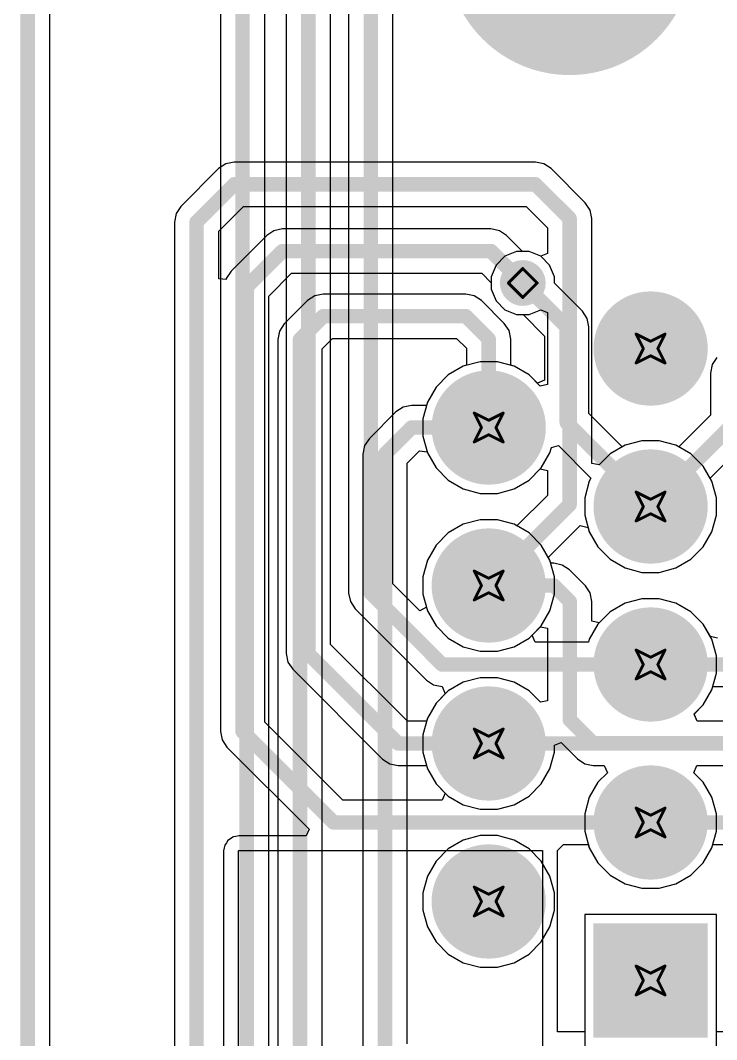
# Model space of a CAD drawing. Header units: inches. Extents: x -4 to 338, y -3 to 155.
# Drawn here: x -3.71 to 8.5, y 41.27 to 59.14 of the extents above; entities that cross this region are included whole.
import ezdxf

# ---------------------------------------------------------------- set-up
doc = ezdxf.new("R2010")
doc.units = ezdxf.units.IN
for name, color, linetype in [('Board Outline', 216, 'Continuous'), ('Bottom Layer', 5, 'Continuous'), ('Bottom Solder', 6, 'Continuous'), ('Drill Drawing', 1, 'Continuous'), ('Multi-Layer', 9, 'Continuous'), ('Pad Holes', 156, 'Continuous'), ('Top Layer', 1, 'Continuous'), ('Top Overlay', 2, 'Continuous'), ('Top Solder', 216, 'Continuous'), ('Via Holes', 16, 'Continuous')]:
    doc.layers.add(name, color=color, linetype=linetype)

# ---------------------------------------------------------------- blocks, each defined once
blk = doc.blocks.new('A_DF_09_A_KG_T2S_23')
at = {"layer": 'Bottom Layer'}
h = blk.add_hatch(color=5, dxfattribs=at)
edge = h.paths.add_edge_path()
edge.add_arc((-5.54, 1.42), 0.9, 0, 360)
h = blk.add_hatch(color=5, dxfattribs=at)
edge = h.paths.add_edge_path()
edge.add_arc((-2.77, 1.42), 0.9, 0, 360)
h = blk.add_hatch(color=5, dxfattribs=at)
edge = h.paths.add_edge_path()
edge.add_arc((0, 1.42), 0.9, 0, 360)
h = blk.add_hatch(color=5, dxfattribs=at)
edge = h.paths.add_edge_path()
edge.add_arc((2.77, 1.42), 0.9, 0, 360)
blk.add_hatch(color=5, dxfattribs=at).paths.add_polyline_path([(4.64, 2.32), (6.44, 2.32), (6.44, 0.52), (4.64, 0.52)])
h = blk.add_hatch(color=5, dxfattribs=at)
edge = h.paths.add_edge_path()
edge.add_arc((-12.495, 0), 2.058, 0, 360)
h = blk.add_hatch(color=5, dxfattribs=at)
edge = h.paths.add_edge_path()
edge.add_arc((-4.155, -1.42), 0.9, 0, 360)
h = blk.add_hatch(color=5, dxfattribs=at)
edge = h.paths.add_edge_path()
edge.add_arc((-1.385, -1.42), 0.9, 0, 360)
h = blk.add_hatch(color=5, dxfattribs=at)
edge = h.paths.add_edge_path()
edge.add_arc((1.385, -1.42), 0.9, 0, 360)
h = blk.add_hatch(color=5, dxfattribs=at)
edge = h.paths.add_edge_path()
edge.add_arc((4.155, -1.42), 0.9, 0, 360)
at = {"layer": 'Bottom Solder'}
h = blk.add_hatch(color=6, dxfattribs=at)
edge = h.paths.add_edge_path()
edge.add_arc((-5.54, 1.42), 1.002, 0, 360)
h = blk.add_hatch(color=6, dxfattribs=at)
edge = h.paths.add_edge_path()
edge.add_arc((-2.77, 1.42), 1.002, 0, 360)
h = blk.add_hatch(color=6, dxfattribs=at)
edge = h.paths.add_edge_path()
edge.add_arc((0, 1.42), 1.002, 0, 360)
h = blk.add_hatch(color=6, dxfattribs=at)
edge = h.paths.add_edge_path()
edge.add_arc((2.77, 1.42), 1.002, 0, 360)
blk.add_hatch(color=6, dxfattribs=at).paths.add_polyline_path([(4.538, 2.422), (6.542, 2.422), (6.542, 0.418), (4.538, 0.418)])
h = blk.add_hatch(color=6, dxfattribs=at)
edge = h.paths.add_edge_path()
edge.add_arc((-12.495, 0), 2.16, 0, 360)
h = blk.add_hatch(color=6, dxfattribs=at)
edge = h.paths.add_edge_path()
edge.add_arc((-4.155, -1.42), 1.002, 0, 360)
h = blk.add_hatch(color=6, dxfattribs=at)
edge = h.paths.add_edge_path()
edge.add_arc((-1.385, -1.42), 1.002, 0, 360)
h = blk.add_hatch(color=6, dxfattribs=at)
edge = h.paths.add_edge_path()
edge.add_arc((1.385, -1.42), 1.002, 0, 360)
h = blk.add_hatch(color=6, dxfattribs=at)
edge = h.paths.add_edge_path()
edge.add_arc((4.155, -1.42), 1.002, 0, 360)
at = {"layer": 'Multi-Layer'}
h = blk.add_hatch(color=9, dxfattribs=at)
edge = h.paths.add_edge_path()
edge.add_arc((-5.54, 1.42), 0.9, 0, 360)
h = blk.add_hatch(color=9, dxfattribs=at)
edge = h.paths.add_edge_path()
edge.add_arc((-2.77, 1.42), 0.9, 0, 360)
h = blk.add_hatch(color=9, dxfattribs=at)
edge = h.paths.add_edge_path()
edge.add_arc((0, 1.42), 0.9, 0, 360)
h = blk.add_hatch(color=9, dxfattribs=at)
edge = h.paths.add_edge_path()
edge.add_arc((2.77, 1.42), 0.9, 0, 360)
h = blk.add_hatch(color=9, dxfattribs=at)
edge = h.paths.add_edge_path()
edge.add_arc((-12.495, 0), 2.058, 0, 360)
h = blk.add_hatch(color=9, dxfattribs=at)
edge = h.paths.add_edge_path()
edge.add_arc((-4.155, -1.42), 0.9, 0, 360)
h = blk.add_hatch(color=9, dxfattribs=at)
edge = h.paths.add_edge_path()
edge.add_arc((-1.385, -1.42), 0.9, 0, 360)
h = blk.add_hatch(color=9, dxfattribs=at)
edge = h.paths.add_edge_path()
edge.add_arc((1.385, -1.42), 0.9, 0, 360)
h = blk.add_hatch(color=9, dxfattribs=at)
edge = h.paths.add_edge_path()
edge.add_arc((4.155, -1.42), 0.9, 0, 360)
at = {"layer": 'Pad Holes'}
h = blk.add_hatch(color=7, dxfattribs=at)
edge = h.paths.add_edge_path()
edge.add_arc((-5.54, 1.42), 0.525, 0, 360)
h = blk.add_hatch(color=7, dxfattribs=at)
edge = h.paths.add_edge_path()
edge.add_arc((-2.77, 1.42), 0.525, 0, 360)
h = blk.add_hatch(color=7, dxfattribs=at)
edge = h.paths.add_edge_path()
edge.add_arc((0, 1.42), 0.525, 0, 360)
h = blk.add_hatch(color=7, dxfattribs=at)
edge = h.paths.add_edge_path()
edge.add_arc((2.77, 1.42), 0.525, 0, 360)
h = blk.add_hatch(color=7, dxfattribs=at)
edge = h.paths.add_edge_path()
edge.add_arc((5.54, 1.42), 0.525, 0, 360)
h = blk.add_hatch(color=7, dxfattribs=at)
edge = h.paths.add_edge_path()
edge.add_arc((-12.495, 0), 1.55, 0, 360)
h = blk.add_hatch(color=7, dxfattribs=at)
edge = h.paths.add_edge_path()
edge.add_arc((-4.155, -1.42), 0.525, 0, 360)
h = blk.add_hatch(color=7, dxfattribs=at)
edge = h.paths.add_edge_path()
edge.add_arc((-1.385, -1.42), 0.525, 0, 360)
h = blk.add_hatch(color=7, dxfattribs=at)
edge = h.paths.add_edge_path()
edge.add_arc((1.385, -1.42), 0.525, 0, 360)
h = blk.add_hatch(color=7, dxfattribs=at)
edge = h.paths.add_edge_path()
edge.add_arc((4.155, -1.42), 0.525, 0, 360)
at = {"layer": 'Top Layer'}
h = blk.add_hatch(color=1, dxfattribs=at)
edge = h.paths.add_edge_path()
edge.add_arc((-5.54, 1.42), 0.9, 0, 360)
h = blk.add_hatch(color=1, dxfattribs=at)
edge = h.paths.add_edge_path()
edge.add_arc((-2.77, 1.42), 0.9, 0, 360)
h = blk.add_hatch(color=1, dxfattribs=at)
edge = h.paths.add_edge_path()
edge.add_arc((0, 1.42), 0.9, 0, 360)
h = blk.add_hatch(color=1, dxfattribs=at)
edge = h.paths.add_edge_path()
edge.add_arc((2.77, 1.42), 0.9, 0, 360)
blk.add_hatch(color=1, dxfattribs=at).paths.add_polyline_path([(4.64, 2.32), (6.44, 2.32), (6.44, 0.52), (4.64, 0.52)])
h = blk.add_hatch(color=1, dxfattribs=at)
edge = h.paths.add_edge_path()
edge.add_arc((-12.495, 0), 2.058, 0, 360)
h = blk.add_hatch(color=1, dxfattribs=at)
edge = h.paths.add_edge_path()
edge.add_arc((-4.155, -1.42), 0.9, 0, 360)
h = blk.add_hatch(color=1, dxfattribs=at)
edge = h.paths.add_edge_path()
edge.add_arc((-1.385, -1.42), 0.9, 0, 360)
h = blk.add_hatch(color=1, dxfattribs=at)
edge = h.paths.add_edge_path()
edge.add_arc((1.385, -1.42), 0.9, 0, 360)
h = blk.add_hatch(color=1, dxfattribs=at)
edge = h.paths.add_edge_path()
edge.add_arc((4.155, -1.42), 0.9, 0, 360)
at = {"layer": 'Top Solder'}
h = blk.add_hatch(color=216, dxfattribs=at)
edge = h.paths.add_edge_path()
edge.add_arc((-5.54, 1.42), 1.002, 0, 360)
h = blk.add_hatch(color=216, dxfattribs=at)
edge = h.paths.add_edge_path()
edge.add_arc((-2.77, 1.42), 1.002, 0, 360)
h = blk.add_hatch(color=216, dxfattribs=at)
edge = h.paths.add_edge_path()
edge.add_arc((0, 1.42), 1.002, 0, 360)
h = blk.add_hatch(color=216, dxfattribs=at)
edge = h.paths.add_edge_path()
edge.add_arc((2.77, 1.42), 1.002, 0, 360)
blk.add_hatch(color=216, dxfattribs=at).paths.add_polyline_path([(4.538, 2.422), (6.542, 2.422), (6.542, 0.418), (4.538, 0.418)])
h = blk.add_hatch(color=216, dxfattribs=at)
edge = h.paths.add_edge_path()
edge.add_arc((-12.495, 0), 2.16, 0, 360)
h = blk.add_hatch(color=216, dxfattribs=at)
edge = h.paths.add_edge_path()
edge.add_arc((-4.155, -1.42), 1.002, 0, 360)
h = blk.add_hatch(color=216, dxfattribs=at)
edge = h.paths.add_edge_path()
edge.add_arc((-1.385, -1.42), 1.002, 0, 360)
h = blk.add_hatch(color=216, dxfattribs=at)
edge = h.paths.add_edge_path()
edge.add_arc((1.385, -1.42), 1.002, 0, 360)
h = blk.add_hatch(color=216, dxfattribs=at)
edge = h.paths.add_edge_path()
edge.add_arc((4.155, -1.42), 1.002, 0, 360)
at = {"layer": 'Top Overlay', "const_width": 0.127}
blk.add_lwpolyline([(15.405, -9.5), (-15.405, -9.5)], dxfattribs=at)

msp = doc.modelspace()

# ---------------------------------------------------------------- hatches: boundary and pattern name
at = {"layer": 'Bottom Layer'}
h = msp.add_hatch(color=5, dxfattribs=at)
edge = h.paths.add_edge_path()
edge.add_arc((5.105, 54.534), 0.3, 0, 360)
at = {"layer": 'Bottom Solder'}
h = msp.add_hatch(color=6, dxfattribs=at)
edge = h.paths.add_edge_path()
edge.add_arc((5.105, 54.534), 0.402, 0, 360)
at = {"layer": 'Top Layer'}
h = msp.add_hatch(color=1, dxfattribs=at)
edge = h.paths.add_edge_path()
edge.add_arc((5.105, 54.534), 0.3, 0, 360)
at = {"layer": 'Top Solder'}
h = msp.add_hatch(color=216, dxfattribs=at)
edge = h.paths.add_edge_path()
edge.add_arc((5.105, 54.534), 0.402, 0, 360)
at = {"layer": 'Via Holes'}
h = msp.add_hatch(color=7, dxfattribs=at)
edge = h.paths.add_edge_path()
edge.add_arc((5.105, 54.534), 0.15, 0, 360)

# ---------------------------------------------------------------- linework, layer by layer
at = {"layer": 'Board Outline', "const_width": 0.254}
msp.add_lwpolyline([(-3.581, 94.077), (-3.581, 1.34)], dxfattribs=at)
at = {"layer": 'Bottom Layer'}
for p, q in [((-3.192, 1.34), (-3.192, 94.077)), ((-0.199, 73.098), (-0.199, 46.672)), ((0.578, 46.833), (0.578, 72.937)), ((0.955, 72.009), (0.955, 48.035)), ((1.732, 48.196), (1.732, 71.848)), ((2.05, 70.764), (2.05, 49.096)), ((2.827, 49.257), (2.827, 70.603)), ((4.995, 55.088), (4.792, 55.003)), ((5.216, 55.088), (4.995, 55.088)), ((5.419, 55.003), (5.216, 55.088)), ((4.792, 55.003), (4.636, 54.848)), ((5.575, 54.848), (5.419, 55.003)), ((4.636, 54.848), (4.551, 54.644)), ((5.659, 54.644), (5.575, 54.848)), ((4.551, 54.644), (4.551, 54.424)), ((5.659, 54.529), (5.659, 54.644)), ((6.15, 54.039), (5.659, 54.529)), ((4.551, 54.424), (4.636, 54.22)), ((4.636, 54.22), (4.792, 54.064)), ((4.792, 54.064), (4.995, 53.98)), ((4.995, 53.98), (5.11, 53.98)), ((5.11, 53.98), (5.487, 53.603)), ((6.234, 53.913), (6.15, 54.039)), ((6.264, 53.764), (6.234, 53.913)), ((6.264, 52.248), (6.264, 53.764)), ((5.487, 53.603), (5.487, 52.832)), ((4.061, 53.076), (3.798, 52.924)), ((4.355, 53.154), (4.061, 53.076)), ((4.659, 53.154), (4.355, 53.154)), ((4.952, 53.076), (4.659, 53.154)), ((5.215, 52.924), (4.952, 53.076)), ((8.426, 53.104), (8.396, 52.955)), ((8.51, 53.23), (8.426, 53.104)), ((3.798, 52.924), (3.583, 52.709)), ((5.36, 52.779), (5.215, 52.924)), ((8.396, 52.955), (8.396, 52.214)), ((5.487, 52.832), (5.36, 52.779)), ((3.583, 52.709), (3.431, 52.446)), ((3.431, 52.446), (3.353, 52.152)), ((6.85, 51.661), (6.264, 52.248)), ((8.396, 52.214), (7.843, 51.661)), ((3.353, 52.152), (3.353, 51.848)), ((3.353, 51.848), (3.431, 51.555)), ((5.582, 51.555), (5.607, 51.65)), ((5.607, 51.65), (5.73, 51.682)), ((5.73, 51.682), (6.301, 51.112)), ((6.901, 51.691), (6.85, 51.661)), ((7.195, 51.769), (6.901, 51.691)), ((7.499, 51.769), (7.195, 51.769)), ((7.792, 51.691), (7.499, 51.769)), ((7.843, 51.661), (7.792, 51.691)), ((8.393, 51.112), (9.059, 51.778)), ((3.431, 51.555), (3.583, 51.292)), ((5.43, 51.292), (5.582, 51.555)), ((3.583, 51.292), (3.798, 51.077)), ((5.215, 51.077), (5.43, 51.292)), ((6.301, 51.112), (6.271, 51.061)), ((8.422, 51.061), (8.393, 51.112)), ((3.798, 51.077), (4.061, 50.925)), ((4.952, 50.925), (5.215, 51.077)), ((6.271, 51.061), (6.193, 50.767)), ((8.501, 50.767), (8.422, 51.061)), ((4.061, 50.925), (4.355, 50.846)), ((4.355, 50.846), (4.659, 50.846)), ((4.659, 50.846), (4.952, 50.925)), ((6.193, 50.767), (6.193, 50.463)), ((8.501, 50.463), (8.501, 50.767)), ((6.193, 50.463), (6.271, 50.17)), ((8.422, 50.17), (8.501, 50.463)), ((4.061, 50.306), (3.798, 50.154)), ((4.355, 50.384), (4.061, 50.306)), ((4.659, 50.384), (4.355, 50.384)), ((4.952, 50.306), (4.659, 50.384)), ((5.215, 50.154), (4.952, 50.306)), ((3.798, 50.154), (3.583, 49.939)), ((5.43, 49.939), (5.215, 50.154)), ((6.271, 50.17), (6.423, 49.907)), ((8.27, 49.907), (8.422, 50.17)), ((3.583, 49.939), (3.431, 49.676)), ((5.582, 49.676), (5.43, 49.939)), ((6.423, 49.907), (6.638, 49.692)), ((8.055, 49.692), (8.27, 49.907)), ((6.638, 49.692), (6.901, 49.54)), ((7.792, 49.54), (8.055, 49.692)), ((3.431, 49.676), (3.353, 49.382)), ((5.661, 49.382), (5.582, 49.676)), ((6.901, 49.54), (7.195, 49.461)), ((7.499, 49.461), (7.792, 49.54)), ((3.353, 49.382), (3.353, 49.078)), ((5.661, 49.078), (5.661, 49.382)), ((7.195, 49.461), (7.499, 49.461)), ((3.3, 48.784), (2.827, 49.257)), ((2.05, 49.096), (2.08, 48.948)), ((3.353, 49.078), (3.414, 48.85)), ((5.582, 48.785), (5.661, 49.078)), ((7.195, 48.999), (6.901, 48.921)), ((7.499, 48.999), (7.195, 48.999)), ((7.792, 48.921), (7.499, 48.999)), ((2.08, 48.948), (2.164, 48.822)), ((2.164, 48.822), (3.415, 47.571)), ((3.414, 48.85), (3.3, 48.784)), ((6.901, 48.921), (6.638, 48.769)), ((8.055, 48.769), (7.792, 48.921)), ((5.43, 48.522), (5.582, 48.785)), ((6.638, 48.769), (6.423, 48.554)), ((8.27, 48.554), (8.055, 48.769)), ((5.269, 48.361), (5.43, 48.522)), ((6.423, 48.554), (6.271, 48.291)), ((8.422, 48.291), (8.27, 48.554)), ((5.322, 48.234), (5.269, 48.361)), ((6.271, 48.291), (6.256, 48.234)), ((8.501, 47.997), (8.422, 48.291)), ((3.08, 46.849), (1.732, 48.196)), ((6.256, 48.234), (5.322, 48.234)), ((0.955, 48.035), (0.985, 47.887)), ((8.501, 47.693), (8.501, 47.997)), ((0.985, 47.887), (1.069, 47.761)), ((1.069, 47.761), (2.644, 46.186)), ((3.415, 47.571), (3.541, 47.486)), ((8.422, 47.4), (8.501, 47.693)), ((3.541, 47.486), (3.689, 47.457)), ((3.689, 47.457), (3.692, 47.457)), ((3.692, 47.457), (3.744, 47.33)), ((8.27, 47.137), (8.422, 47.4)), ((3.744, 47.33), (3.583, 47.169)), ((3.583, 47.169), (3.431, 46.906)), ((8.109, 46.976), (8.27, 47.137)), ((1.947, 45.464), (0.578, 46.833)), ((3.416, 46.849), (3.08, 46.849)), ((3.431, 46.906), (3.416, 46.849)), ((8.162, 46.849), (8.109, 46.976)), ((8.833, 46.849), (8.162, 46.849)), ((-0.199, 46.672), (-0.169, 46.523)), ((-0.169, 46.523), (-0.085, 46.397)), ((-0.085, 46.397), (1.355, 44.958)), ((2.644, 46.186), (2.77, 46.101)), ((2.77, 46.101), (2.919, 46.072)), ((2.919, 46.072), (3.416, 46.072)), ((3.416, 46.072), (3.431, 46.015)), ((3.431, 46.015), (3.583, 45.752)), ((3.583, 45.752), (3.744, 45.591)), ((3.744, 45.591), (3.692, 45.464)), ((3.692, 45.464), (1.947, 45.464)), ((1.355, 44.958), (1.306, 44.84)), ((-0.122, 44.677), (-0.131, 44.629)), ((-0.094, 44.719), (-0.122, 44.677)), ((-0.122, 44.677), (-0.122, 44.677)), ((-0.122, 44.677), (-0.122, 44.677)), ((-0.066, 44.761), (-0.094, 44.719)), ((-0.024, 44.789), (-0.066, 44.761)), ((-0.066, 44.761), (-0.066, 44.761)), ((-0.066, 44.761), (-0.066, 44.761)), ((0.018, 44.817), (-0.024, 44.789)), ((0.027, 44.821), (0.018, 44.817)), ((0.074, 44.83), (0.027, 44.821)), ((0.027, 44.821), (0.027, 44.821)), ((0.027, 44.821), (0.027, 44.821)), ((0.126, 44.84), (0.074, 44.83)), ((1.306, 44.84), (0.126, 44.84)), ((0.126, 44.84), (0.126, 44.84)), ((0.126, 44.84), (0.126, 44.84)), ((5.711, 44.581), (5.819, 44.687)), ((5.819, 44.687), (6.256, 44.687)), ((6.256, 44.687), (6.271, 44.63)), ((8.422, 44.63), (8.437, 44.687)), ((8.437, 44.687), (9.341, 44.687)), ((-0.131, 44.629), (-0.142, 44.578)), ((-0.142, 44.578), (-0.142, 38.745)), ((0.117, 44.578), (0.126, 44.581)), ((0.117, 38.745), (0.117, 44.578)), ((0.126, 44.581), (5.452, 44.581)), ((5.452, 44.581), (5.452, 41.148)), ((5.711, 41.407), (5.711, 44.581)), ((6.271, 44.63), (6.423, 44.367)), ((8.27, 44.367), (8.422, 44.63)), ((6.423, 44.367), (6.638, 44.152)), ((8.055, 44.152), (8.27, 44.367)), ((6.638, 44.152), (6.901, 44)), ((7.792, 44), (8.055, 44.152)), ((6.901, 44), (7.195, 43.921)), ((7.499, 43.921), (7.792, 44)), ((7.195, 43.921), (7.499, 43.921)), ((8.501, 43.459), (6.193, 43.459)), ((6.193, 43.459), (6.193, 41.407)), ((8.501, 41.407), (8.501, 43.459)), ((6.193, 41.407), (5.711, 41.407)), ((14.321, 41.407), (8.501, 41.407))]:
    msp.add_line(p, q, dxfattribs=at)
at = {"layer": 'Bottom Layer', "const_width": 0.254}
for points in [[(0.19, 46.672), (0.19, 73.098)], [(1.344, 48.035), (1.344, 72.009)], [(2.438, 49.096), (2.438, 70.764)], [(5.105, 54.534), (5.875, 53.764)], [(5.875, 52.087), (5.875, 53.764)], [(5.875, 52.087), (7.347, 50.615)], [(7.347, 50.615), (8.785, 52.053)], [(2.438, 49.096), (3.689, 47.845)], [(1.344, 48.035), (2.919, 46.46)], [(3.689, 47.845), (7.347, 47.845)], [(0.19, 46.672), (1.787, 45.075)], [(2.919, 46.46), (4.507, 46.46)], [(4.507, 46.46), (8.994, 46.46)], [(1.787, 45.075), (7.347, 45.075)], [(7.347, 45.075), (9.341, 45.075)]]:
    msp.add_lwpolyline(points, dxfattribs=at)
at = {"layer": 'Bottom Layer', "const_width": 0.127}
for points in [[(5.042, 54.534, 1), (5.169, 54.534, 1)], [(5.812, 53.764, 1), (5.939, 53.764, 1)], [(5.812, 53.764, 1), (5.939, 53.764, 1)], [(5.812, 52.087, 1), (5.939, 52.087, 1)], [(5.812, 52.087, 1), (5.939, 52.087, 1)], [(7.283, 50.615, 1), (7.41, 50.615, 1)], [(7.283, 50.615, 1), (7.41, 50.615, 1)], [(2.375, 49.096, 1), (2.502, 49.096, 1)], [(2.375, 49.096, 1), (2.502, 49.096, 1)], [(1.28, 48.035, 1), (1.407, 48.035, 1)], [(1.28, 48.035, 1), (1.407, 48.035, 1)], [(3.626, 47.845, 1), (3.753, 47.845, 1)], [(3.626, 47.845, 1), (3.753, 47.845, 1)], [(7.283, 47.845, 1), (7.41, 47.845, 1)], [(0.126, 46.672, 1), (0.253, 46.672, 1)], [(0.126, 46.672, 1), (0.253, 46.672, 1)], [(2.855, 46.46, 1), (2.982, 46.46, 1)], [(2.855, 46.46, 1), (2.982, 46.46, 1)], [(4.443, 46.46, 1), (4.57, 46.46, 1)], [(4.443, 46.46, 1), (4.57, 46.46, 1)], [(1.723, 45.075, 1), (1.85, 45.075, 1)], [(1.723, 45.075, 1), (1.85, 45.075, 1)], [(7.283, 45.075, 1), (7.41, 45.075, 1)], [(7.283, 45.075, 1), (7.41, 45.075, 1)]]:
    msp.add_lwpolyline(points, format="xyb", close=True, dxfattribs=at)
at = {"layer": 'Drill Drawing', "const_width": 0.0508}
for points in [[(4.851, 54.534), (5.105, 54.788)], [(5.105, 54.788), (5.359, 54.534)], [(4.851, 54.534), (5.105, 54.28)], [(5.105, 54.28), (5.359, 54.534)], [(7.093, 53.639), (7.347, 53.512)], [(7.093, 53.639), (7.22, 53.385)], [(7.347, 53.512), (7.601, 53.639)], [(7.474, 53.385), (7.601, 53.639)], [(7.093, 53.131), (7.22, 53.385)], [(7.093, 53.131), (7.347, 53.258)], [(7.347, 53.258), (7.601, 53.131)], [(7.474, 53.385), (7.601, 53.131)], [(4.253, 52.254), (4.507, 52.127)], [(4.253, 52.254), (4.38, 52)], [(4.507, 52.127), (4.761, 52.254)], [(4.634, 52), (4.761, 52.254)], [(4.253, 51.746), (4.38, 52)], [(4.634, 52), (4.761, 51.746)], [(4.253, 51.746), (4.507, 51.873)], [(4.507, 51.873), (4.761, 51.746)], [(7.093, 50.869), (7.347, 50.742)], [(7.093, 50.869), (7.22, 50.615)], [(7.347, 50.742), (7.601, 50.869)], [(7.474, 50.615), (7.601, 50.869)], [(7.093, 50.361), (7.22, 50.615)], [(7.474, 50.615), (7.601, 50.361)], [(7.093, 50.361), (7.347, 50.488)], [(7.347, 50.488), (7.601, 50.361)], [(4.253, 49.484), (4.507, 49.357)], [(4.253, 49.484), (4.38, 49.23)], [(4.507, 49.357), (4.761, 49.484)], [(4.634, 49.23), (4.761, 49.484)], [(4.253, 48.976), (4.38, 49.23)], [(4.634, 49.23), (4.761, 48.976)], [(4.253, 48.976), (4.507, 49.103)], [(4.507, 49.103), (4.761, 48.976)], [(7.093, 48.099), (7.347, 47.972)], [(7.093, 48.099), (7.22, 47.845)], [(7.347, 47.972), (7.601, 48.099)], [(7.474, 47.845), (7.601, 48.099)], [(7.093, 47.591), (7.22, 47.845)], [(7.093, 47.591), (7.347, 47.718)], [(7.347, 47.718), (7.601, 47.591)], [(7.474, 47.845), (7.601, 47.591)], [(4.253, 46.714), (4.507, 46.587)], [(4.253, 46.714), (4.38, 46.46)], [(4.507, 46.587), (4.761, 46.714)], [(4.634, 46.46), (4.761, 46.714)], [(4.253, 46.206), (4.38, 46.46)], [(4.634, 46.46), (4.761, 46.206)], [(4.253, 46.206), (4.507, 46.333)], [(4.507, 46.333), (4.761, 46.206)], [(7.093, 45.329), (7.347, 45.202)], [(7.093, 45.329), (7.22, 45.075)], [(7.347, 45.202), (7.601, 45.329)], [(7.474, 45.075), (7.601, 45.329)], [(7.093, 44.821), (7.22, 45.075)], [(7.474, 45.075), (7.601, 44.821)], [(7.093, 44.821), (7.347, 44.948)], [(7.347, 44.948), (7.601, 44.821)], [(4.253, 43.944), (4.507, 43.817)], [(4.253, 43.944), (4.38, 43.69)], [(4.507, 43.817), (4.761, 43.944)], [(4.634, 43.69), (4.761, 43.944)], [(4.253, 43.436), (4.38, 43.69)], [(4.634, 43.69), (4.761, 43.436)], [(4.253, 43.436), (4.507, 43.563)], [(4.507, 43.563), (4.761, 43.436)], [(7.093, 42.559), (7.347, 42.432)], [(7.093, 42.559), (7.22, 42.305)], [(7.347, 42.432), (7.601, 42.559)], [(7.474, 42.305), (7.601, 42.559)], [(7.093, 42.051), (7.22, 42.305)], [(7.093, 42.051), (7.347, 42.178)], [(7.347, 42.178), (7.601, 42.051)], [(7.474, 42.305), (7.601, 42.051)]]:
    msp.add_lwpolyline(points, dxfattribs=at)
at = {"layer": 'Drill Drawing', "const_width": 0.0254}
for points in [[(5.093, 54.788, 1), (5.118, 54.788, 1)], [(5.093, 54.788, 1), (5.118, 54.788, 1)], [(4.839, 54.534, 1), (4.864, 54.534, 1)], [(4.839, 54.534, 1), (4.864, 54.534, 1)], [(5.347, 54.534, 1), (5.372, 54.534, 1)], [(5.347, 54.534, 1), (5.372, 54.534, 1)], [(5.093, 54.28, 1), (5.118, 54.28, 1)], [(5.093, 54.28, 1), (5.118, 54.28, 1)], [(7.08, 53.639, 1), (7.105, 53.639, 1)], [(7.08, 53.639, 1), (7.105, 53.639, 1)], [(7.588, 53.639, 1), (7.613, 53.639, 1)], [(7.588, 53.639, 1), (7.613, 53.639, 1)], [(7.334, 53.512, 1), (7.359, 53.512, 1)], [(7.334, 53.512, 1), (7.359, 53.512, 1)], [(7.207, 53.385, 1), (7.232, 53.385, 1)], [(7.207, 53.385, 1), (7.232, 53.385, 1)], [(7.334, 53.258, 1), (7.359, 53.258, 1)], [(7.334, 53.258, 1), (7.359, 53.258, 1)], [(7.461, 53.385, 1), (7.486, 53.385, 1)], [(7.461, 53.385, 1), (7.486, 53.385, 1)], [(7.08, 53.131, 1), (7.105, 53.131, 1)], [(7.08, 53.131, 1), (7.105, 53.131, 1)], [(7.588, 53.131, 1), (7.613, 53.131, 1)], [(7.588, 53.131, 1), (7.613, 53.131, 1)], [(4.24, 52.254, 1), (4.265, 52.254, 1)], [(4.24, 52.254, 1), (4.265, 52.254, 1)], [(4.748, 52.254, 1), (4.773, 52.254, 1)], [(4.748, 52.254, 1), (4.773, 52.254, 1)], [(4.367, 52, 1), (4.392, 52, 1)], [(4.367, 52, 1), (4.392, 52, 1)], [(4.494, 52.127, 1), (4.519, 52.127, 1)], [(4.494, 52.127, 1), (4.519, 52.127, 1)], [(4.621, 52, 1), (4.646, 52, 1)], [(4.621, 52, 1), (4.646, 52, 1)], [(4.494, 51.873, 1), (4.519, 51.873, 1)], [(4.494, 51.873, 1), (4.519, 51.873, 1)], [(4.24, 51.746, 1), (4.265, 51.746, 1)], [(4.24, 51.746, 1), (4.265, 51.746, 1)], [(4.748, 51.746, 1), (4.773, 51.746, 1)], [(4.748, 51.746, 1), (4.773, 51.746, 1)], [(7.08, 50.869, 1), (7.105, 50.869, 1)], [(7.08, 50.869, 1), (7.105, 50.869, 1)], [(7.334, 50.742, 1), (7.359, 50.742, 1)], [(7.334, 50.742, 1), (7.359, 50.742, 1)], [(7.588, 50.869, 1), (7.613, 50.869, 1)], [(7.588, 50.869, 1), (7.613, 50.869, 1)], [(7.207, 50.615, 1), (7.232, 50.615, 1)], [(7.207, 50.615, 1), (7.232, 50.615, 1)], [(7.461, 50.615, 1), (7.486, 50.615, 1)], [(7.461, 50.615, 1), (7.486, 50.615, 1)], [(7.334, 50.488, 1), (7.359, 50.488, 1)], [(7.334, 50.488, 1), (7.359, 50.488, 1)], [(7.08, 50.361, 1), (7.105, 50.361, 1)], [(7.08, 50.361, 1), (7.105, 50.361, 1)], [(7.588, 50.361, 1), (7.613, 50.361, 1)], [(7.588, 50.361, 1), (7.613, 50.361, 1)], [(4.24, 49.484, 1), (4.265, 49.484, 1)], [(4.24, 49.484, 1), (4.265, 49.484, 1)], [(4.748, 49.484, 1), (4.773, 49.484, 1)], [(4.748, 49.484, 1), (4.773, 49.484, 1)], [(4.494, 49.357, 1), (4.519, 49.357, 1)], [(4.494, 49.357, 1), (4.519, 49.357, 1)], [(4.367, 49.23, 1), (4.392, 49.23, 1)], [(4.367, 49.23, 1), (4.392, 49.23, 1)], [(4.621, 49.23, 1), (4.646, 49.23, 1)], [(4.621, 49.23, 1), (4.646, 49.23, 1)], [(4.24, 48.976, 1), (4.265, 48.976, 1)], [(4.24, 48.976, 1), (4.265, 48.976, 1)], [(4.494, 49.103, 1), (4.519, 49.103, 1)], [(4.494, 49.103, 1), (4.519, 49.103, 1)], [(4.748, 48.976, 1), (4.773, 48.976, 1)], [(4.748, 48.976, 1), (4.773, 48.976, 1)], [(7.08, 48.099, 1), (7.105, 48.099, 1)], [(7.08, 48.099, 1), (7.105, 48.099, 1)], [(7.588, 48.099, 1), (7.613, 48.099, 1)], [(7.588, 48.099, 1), (7.613, 48.099, 1)], [(7.334, 47.972, 1), (7.359, 47.972, 1)], [(7.334, 47.972, 1), (7.359, 47.972, 1)], [(7.207, 47.845, 1), (7.232, 47.845, 1)], [(7.207, 47.845, 1), (7.232, 47.845, 1)], [(7.334, 47.718, 1), (7.359, 47.718, 1)], [(7.334, 47.718, 1), (7.359, 47.718, 1)], [(7.461, 47.845, 1), (7.486, 47.845, 1)], [(7.461, 47.845, 1), (7.486, 47.845, 1)], [(7.08, 47.591, 1), (7.105, 47.591, 1)], [(7.08, 47.591, 1), (7.105, 47.591, 1)], [(7.588, 47.591, 1), (7.613, 47.591, 1)], [(7.588, 47.591, 1), (7.613, 47.591, 1)], [(4.24, 46.714, 1), (4.265, 46.714, 1)], [(4.24, 46.714, 1), (4.265, 46.714, 1)], [(4.748, 46.714, 1), (4.773, 46.714, 1)], [(4.748, 46.714, 1), (4.773, 46.714, 1)], [(4.367, 46.46, 1), (4.392, 46.46, 1)], [(4.367, 46.46, 1), (4.392, 46.46, 1)], [(4.494, 46.587, 1), (4.519, 46.587, 1)], [(4.494, 46.587, 1), (4.519, 46.587, 1)], [(4.621, 46.46, 1), (4.646, 46.46, 1)], [(4.621, 46.46, 1), (4.646, 46.46, 1)], [(4.494, 46.333, 1), (4.519, 46.333, 1)], [(4.494, 46.333, 1), (4.519, 46.333, 1)], [(4.24, 46.206, 1), (4.265, 46.206, 1)], [(4.24, 46.206, 1), (4.265, 46.206, 1)], [(4.748, 46.206, 1), (4.773, 46.206, 1)], [(4.748, 46.206, 1), (4.773, 46.206, 1)], [(7.08, 45.329, 1), (7.105, 45.329, 1)], [(7.08, 45.329, 1), (7.105, 45.329, 1)], [(7.334, 45.202, 1), (7.359, 45.202, 1)], [(7.334, 45.202, 1), (7.359, 45.202, 1)], [(7.588, 45.329, 1), (7.613, 45.329, 1)], [(7.588, 45.329, 1), (7.613, 45.329, 1)], [(7.207, 45.075, 1), (7.232, 45.075, 1)], [(7.207, 45.075, 1), (7.232, 45.075, 1)], [(7.461, 45.075, 1), (7.486, 45.075, 1)], [(7.461, 45.075, 1), (7.486, 45.075, 1)], [(7.334, 44.948, 1), (7.359, 44.948, 1)], [(7.334, 44.948, 1), (7.359, 44.948, 1)], [(7.08, 44.821, 1), (7.105, 44.821, 1)], [(7.08, 44.821, 1), (7.105, 44.821, 1)], [(7.588, 44.821, 1), (7.613, 44.821, 1)], [(7.588, 44.821, 1), (7.613, 44.821, 1)], [(4.24, 43.944, 1), (4.265, 43.944, 1)], [(4.24, 43.944, 1), (4.265, 43.944, 1)], [(4.748, 43.944, 1), (4.773, 43.944, 1)], [(4.748, 43.944, 1), (4.773, 43.944, 1)], [(4.494, 43.817, 1), (4.519, 43.817, 1)], [(4.494, 43.817, 1), (4.519, 43.817, 1)], [(4.367, 43.69, 1), (4.392, 43.69, 1)], [(4.367, 43.69, 1), (4.392, 43.69, 1)], [(4.621, 43.69, 1), (4.646, 43.69, 1)], [(4.621, 43.69, 1), (4.646, 43.69, 1)], [(4.24, 43.436, 1), (4.265, 43.436, 1)], [(4.24, 43.436, 1), (4.265, 43.436, 1)], [(4.494, 43.563, 1), (4.519, 43.563, 1)], [(4.494, 43.563, 1), (4.519, 43.563, 1)], [(4.748, 43.436, 1), (4.773, 43.436, 1)], [(4.748, 43.436, 1), (4.773, 43.436, 1)], [(7.08, 42.559, 1), (7.105, 42.559, 1)], [(7.08, 42.559, 1), (7.105, 42.559, 1)], [(7.588, 42.559, 1), (7.613, 42.559, 1)], [(7.588, 42.559, 1), (7.613, 42.559, 1)], [(7.334, 42.432, 1), (7.359, 42.432, 1)], [(7.334, 42.432, 1), (7.359, 42.432, 1)], [(7.207, 42.305, 1), (7.232, 42.305, 1)], [(7.207, 42.305, 1), (7.232, 42.305, 1)], [(7.334, 42.178, 1), (7.359, 42.178, 1)], [(7.334, 42.178, 1), (7.359, 42.178, 1)], [(7.461, 42.305, 1), (7.486, 42.305, 1)], [(7.461, 42.305, 1), (7.486, 42.305, 1)], [(7.08, 42.051, 1), (7.105, 42.051, 1)], [(7.08, 42.051, 1), (7.105, 42.051, 1)], [(7.588, 42.051, 1), (7.613, 42.051, 1)], [(7.588, 42.051, 1), (7.613, 42.051, 1)]]:
    msp.add_lwpolyline(points, format="xyb", close=True, dxfattribs=at)
at = {"layer": 'Top Layer'}
for p, q in [((-3.192, 1.34), (-3.192, 94.077)), ((0.045, 56.654), (-0.104, 56.624)), ((5.325, 56.654), (0.045, 56.654)), ((5.474, 56.624), (5.325, 56.654)), ((-0.23, 56.54), (-0.891, 55.878)), ((-0.104, 56.624), (-0.23, 56.54)), ((5.6, 56.54), (5.474, 56.624)), ((6.201, 55.938), (5.6, 56.54)), ((6.286, 55.812), (6.201, 55.938)), ((-0.891, 55.878), (-0.976, 55.752)), ((-0.228, 55.443), (0.206, 55.877)), ((0.206, 55.877), (5.164, 55.877)), ((5.164, 55.877), (5.538, 55.503)), ((6.315, 55.664), (6.286, 55.812)), ((-0.976, 55.752), (-1.005, 55.603)), ((-1.005, 55.603), (-1.005, 27.425)), ((6.315, 51.369), (6.315, 55.664)), ((-0.228, 54.605), (-0.228, 55.443)), ((0.74, 55.451), (0.614, 55.367)), ((0.889, 55.481), (0.74, 55.451)), ((4.547, 55.481), (0.889, 55.481)), ((4.695, 55.451), (4.547, 55.481)), ((4.821, 55.367), (4.695, 55.451)), ((5.538, 55.503), (5.538, 55.05)), ((0.614, 55.367), (-0.013, 54.74)), ((5.101, 55.088), (4.821, 55.367)), ((5.216, 55.088), (5.101, 55.088)), ((5.419, 55.003), (5.216, 55.088)), ((5.538, 55.05), (5.421, 55.002)), ((5.421, 55.002), (5.419, 55.003)), ((-0.013, 54.74), (-0.097, 54.614)), ((0.651, 54.305), (1.05, 54.704)), ((1.05, 54.704), (4.386, 54.704)), ((4.386, 54.704), (4.551, 54.538)), ((-0.101, 54.593), (-0.228, 54.605)), ((-0.097, 54.614), (-0.101, 54.593)), ((4.551, 54.538), (4.551, 54.424)), ((1.605, 54.34), (1.457, 54.311)), ((4.106, 54.34), (1.605, 54.34)), ((4.254, 54.311), (4.106, 54.34)), ((4.551, 54.424), (4.636, 54.22)), ((0.651, 28.218), (0.651, 54.305)), ((1.331, 54.227), (0.922, 53.817)), ((1.457, 54.311), (1.331, 54.227)), ((4.381, 54.227), (4.254, 54.311)), ((4.781, 53.826), (4.381, 54.227)), ((4.636, 54.22), (4.792, 54.064)), ((4.792, 54.064), (4.995, 53.98)), ((4.995, 53.98), (5.216, 53.98)), ((5.216, 53.98), (5.419, 54.064)), ((5.419, 54.064), (5.421, 54.066)), ((5.421, 54.066), (5.538, 54.017)), ((5.538, 54.017), (5.538, 52.754)), ((0.922, 53.817), (0.837, 53.691)), ((4.866, 53.7), (4.781, 53.826)), ((0.837, 53.691), (0.808, 53.543)), ((4.895, 53.551), (4.866, 53.7)), ((0.808, 53.543), (0.808, 28.841)), ((1.585, 53.382), (1.766, 53.563)), ((1.766, 53.563), (3.945, 53.563)), ((3.945, 53.563), (4.118, 53.39)), ((4.895, 53.091), (4.895, 53.551)), ((1.585, 29.002), (1.585, 53.382)), ((4.118, 53.39), (4.118, 53.091)), ((4.061, 53.076), (3.798, 52.924)), ((4.118, 53.091), (4.061, 53.076)), ((4.952, 53.076), (4.895, 53.091)), ((5.215, 52.924), (4.952, 53.076)), ((3.798, 52.924), (3.583, 52.709)), ((5.411, 52.728), (5.215, 52.924)), ((5.538, 52.754), (5.411, 52.728)), ((3.583, 52.709), (3.431, 52.446)), ((3.155, 52.389), (3.006, 52.359)), ((3.416, 52.389), (3.155, 52.389)), ((3.431, 52.446), (3.416, 52.389)), ((2.88, 52.275), (2.414, 51.809)), ((3.006, 52.359), (2.88, 52.275)), ((2.329, 51.683), (2.3, 51.534)), ((2.414, 51.809), (2.329, 51.683)), ((6.901, 51.691), (6.638, 51.539)), ((7.195, 51.769), (6.901, 51.691)), ((7.499, 51.769), (7.195, 51.769)), ((7.792, 51.691), (7.499, 51.769)), ((8.055, 51.539), (7.792, 51.691)), ((2.3, 51.534), (2.3, 41.034)), ((3.077, 51.373), (3.295, 51.591)), ((3.295, 51.591), (3.427, 51.573)), ((3.427, 51.573), (3.431, 51.555)), ((3.431, 51.555), (3.583, 51.292)), ((6.638, 51.539), (6.442, 51.343)), ((8.27, 51.324), (8.055, 51.539)), ((3.077, 41.195), (3.077, 51.373)), ((3.583, 51.292), (3.798, 51.077)), ((6.442, 51.343), (6.315, 51.369)), ((8.422, 51.061), (8.27, 51.324)), ((5.215, 51.077), (5.411, 51.273)), ((5.411, 51.273), (5.538, 51.246)), ((5.538, 51.246), (5.538, 50.811)), ((3.798, 51.077), (4.061, 50.925)), ((4.952, 50.925), (5.215, 51.077)), ((8.501, 50.767), (8.422, 51.061)), ((4.061, 50.925), (4.355, 50.846)), ((4.355, 50.846), (4.659, 50.846)), ((4.659, 50.846), (4.952, 50.925)), ((5.538, 50.811), (5.003, 50.276)), ((8.501, 50.463), (8.501, 50.767)), ((8.422, 50.17), (8.501, 50.463)), ((4.061, 50.306), (3.798, 50.154)), ((4.355, 50.384), (4.061, 50.306)), ((4.659, 50.384), (4.355, 50.384)), ((4.952, 50.306), (4.659, 50.384)), ((5.003, 50.276), (4.952, 50.306)), ((5.553, 49.727), (6.109, 50.284)), ((6.109, 50.284), (6.251, 50.246)), ((6.251, 50.246), (6.271, 50.17)), ((3.798, 50.154), (3.583, 49.939)), ((6.271, 50.17), (6.423, 49.907)), ((8.27, 49.907), (8.422, 50.17)), ((3.583, 49.939), (3.431, 49.676)), ((6.423, 49.907), (6.638, 49.692)), ((8.055, 49.692), (8.27, 49.907)), ((5.556, 49.72), (5.553, 49.727)), ((5.582, 49.676), (5.556, 49.72)), ((6.638, 49.692), (6.901, 49.54)), ((7.792, 49.54), (8.055, 49.692)), ((3.431, 49.676), (3.353, 49.382)), ((5.595, 49.626), (5.582, 49.676)), ((5.598, 49.619), (5.595, 49.626)), ((5.649, 49.619), (5.598, 49.619)), ((5.798, 49.589), (5.649, 49.619)), ((5.924, 49.505), (5.798, 49.589)), ((6.204, 49.225), (5.924, 49.505)), ((6.901, 49.54), (7.195, 49.461)), ((7.499, 49.461), (7.792, 49.54)), ((3.353, 49.382), (3.353, 49.078)), ((7.195, 49.461), (7.499, 49.461)), ((6.288, 49.099), (6.204, 49.225)), ((3.353, 49.078), (3.431, 48.785)), ((6.317, 48.951), (6.288, 49.099)), ((7.195, 48.999), (6.901, 48.921)), ((7.499, 48.999), (7.195, 48.999)), ((7.792, 48.921), (7.499, 48.999)), ((6.317, 48.605), (6.317, 48.951)), ((6.901, 48.921), (6.638, 48.769)), ((8.055, 48.769), (7.792, 48.921)), ((3.431, 48.785), (3.583, 48.522)), ((6.638, 48.769), (6.444, 48.575)), ((8.27, 48.554), (8.055, 48.769)), ((3.583, 48.522), (3.798, 48.307)), ((5.215, 48.307), (5.413, 48.505)), ((5.413, 48.505), (5.54, 48.481)), ((5.54, 48.481), (5.54, 47.209)), ((6.444, 48.575), (6.317, 48.605)), ((8.397, 48.335), (8.27, 48.554)), ((3.798, 48.307), (4.061, 48.155)), ((4.952, 48.155), (5.215, 48.307)), ((8.518, 48.304), (8.397, 48.335)), ((4.061, 48.155), (4.355, 48.076)), ((4.355, 48.076), (4.659, 48.076)), ((4.659, 48.076), (4.952, 48.155)), ((4.355, 47.614), (4.061, 47.536)), ((4.659, 47.614), (4.355, 47.614)), ((4.952, 47.536), (4.659, 47.614)), ((3.798, 47.384), (3.583, 47.169)), ((4.061, 47.536), (3.798, 47.384)), ((5.215, 47.384), (4.952, 47.536)), ((5.413, 47.185), (5.215, 47.384)), ((8.27, 47.137), (8.422, 47.4)), ((8.422, 47.4), (8.437, 47.457)), ((8.437, 47.457), (8.636, 47.457)), ((5.54, 47.209), (5.413, 47.185)), ((3.583, 47.169), (3.431, 46.906)), ((8.113, 46.979), (8.27, 47.137)), ((3.431, 46.906), (3.353, 46.612)), ((8.165, 46.852), (8.113, 46.979)), ((8.769, 46.852), (8.165, 46.852)), ((3.353, 46.612), (3.353, 46.308)), ((5.661, 46.429), (5.778, 46.478)), ((5.778, 46.478), (6.067, 46.189)), ((3.353, 46.308), (3.431, 46.015)), ((5.582, 46.015), (5.661, 46.308)), ((5.661, 46.308), (5.661, 46.429)), ((6.067, 46.189), (6.193, 46.105)), ((3.431, 46.015), (3.583, 45.752)), ((5.43, 45.752), (5.582, 46.015)), ((6.193, 46.105), (6.342, 46.075)), ((6.342, 46.075), (6.535, 46.075)), ((6.588, 45.948), (6.423, 45.784)), ((6.535, 46.075), (6.588, 45.948)), ((8.105, 45.948), (8.158, 46.075)), ((8.27, 45.784), (8.105, 45.948)), ((8.158, 46.075), (8.93, 46.075)), ((3.583, 45.752), (3.798, 45.537)), ((5.215, 45.537), (5.43, 45.752)), ((6.423, 45.784), (6.271, 45.521)), ((8.422, 45.521), (8.27, 45.784)), ((3.798, 45.537), (4.061, 45.385)), ((4.952, 45.385), (5.215, 45.537)), ((6.271, 45.521), (6.193, 45.227)), ((8.501, 45.227), (8.422, 45.521)), ((4.061, 45.385), (4.355, 45.306)), ((4.355, 45.306), (4.659, 45.306)), ((4.659, 45.306), (4.952, 45.385)), ((6.193, 45.227), (6.193, 44.923)), ((8.501, 44.923), (8.501, 45.227)), ((6.193, 44.923), (6.271, 44.63)), ((8.422, 44.63), (8.501, 44.923)), ((4.061, 44.766), (3.798, 44.614)), ((4.355, 44.844), (4.061, 44.766)), ((4.659, 44.844), (4.355, 44.844)), ((4.952, 44.766), (4.659, 44.844)), ((5.215, 44.614), (4.952, 44.766)), ((3.798, 44.614), (3.583, 44.399)), ((5.43, 44.399), (5.215, 44.614)), ((6.271, 44.63), (6.423, 44.367)), ((8.27, 44.367), (8.422, 44.63)), ((3.583, 44.399), (3.431, 44.136)), ((5.582, 44.136), (5.43, 44.399)), ((6.423, 44.367), (6.638, 44.152)), ((8.055, 44.152), (8.27, 44.367)), ((6.638, 44.152), (6.901, 44)), ((7.792, 44), (8.055, 44.152)), ((3.431, 44.136), (3.353, 43.842)), ((5.661, 43.842), (5.582, 44.136)), ((6.901, 44), (7.195, 43.921)), ((7.499, 43.921), (7.792, 44)), ((3.353, 43.842), (3.353, 43.538)), ((5.661, 43.538), (5.661, 43.842)), ((7.195, 43.921), (7.499, 43.921)), ((3.353, 43.538), (3.431, 43.245)), ((5.582, 43.245), (5.661, 43.538)), ((8.501, 43.459), (6.193, 43.459)), ((6.193, 43.459), (6.193, 41.151)), ((8.501, 41.151), (8.501, 43.459)), ((3.431, 43.245), (3.583, 42.982)), ((5.43, 42.982), (5.582, 43.245)), ((3.583, 42.982), (3.798, 42.767)), ((5.215, 42.767), (5.43, 42.982)), ((3.798, 42.767), (4.061, 42.615)), ((4.952, 42.615), (5.215, 42.767)), ((4.061, 42.615), (4.355, 42.536)), ((4.355, 42.536), (4.659, 42.536)), ((4.659, 42.536), (4.952, 42.615))]:
    msp.add_line(p, q, dxfattribs=at)
at = {"layer": 'Top Layer', "const_width": 0.254}
for points in [[(-0.617, 55.603), (0.045, 56.265)], [(0.045, 56.265), (5.325, 56.265)], [(5.325, 56.265), (5.927, 55.664)], [(5.927, 50.65), (5.927, 55.664)], [(-0.617, 27.425), (-0.617, 55.603)], [(0.262, 54.466), (0.889, 55.093)], [(0.889, 55.093), (4.547, 55.093)], [(4.547, 55.093), (5.105, 54.534)], [(0.262, 28.057), (0.262, 54.466)], [(1.196, 53.543), (1.605, 53.952)], [(1.605, 53.952), (4.106, 53.952)], [(4.106, 53.952), (4.507, 53.551)], [(1.196, 28.841), (1.196, 53.543)], [(4.507, 52), (4.507, 53.551)], [(2.688, 51.534), (3.155, 52)], [(3.155, 52), (4.507, 52)], [(2.688, 41.034), (2.688, 51.534)], [(4.507, 49.23), (5.927, 50.65)], [(4.507, 49.23), (5.649, 49.23)], [(5.649, 49.23), (5.929, 48.951)], [(5.929, 46.877), (5.929, 48.951)], [(7.347, 47.845), (8.636, 47.845)], [(5.929, 46.877), (6.342, 46.464)], [(6.342, 46.464), (8.93, 46.464)]]:
    msp.add_lwpolyline(points, dxfattribs=at)
at = {"layer": 'Top Layer', "const_width": 0.127}
for points in [[(-0.018, 56.265, 1), (0.109, 56.265, 1)], [(-0.018, 56.265, 1), (0.109, 56.265, 1)], [(5.262, 56.265, 1), (5.389, 56.265, 1)], [(5.262, 56.265, 1), (5.389, 56.265, 1)], [(5.863, 55.664, 1), (5.99, 55.664, 1)], [(5.863, 55.664, 1), (5.99, 55.664, 1)], [(-0.68, 55.603, 1), (-0.553, 55.603, 1)], [(-0.68, 55.603, 1), (-0.553, 55.603, 1)], [(0.826, 55.093, 1), (0.952, 55.093, 1)], [(0.826, 55.093, 1), (0.952, 55.093, 1)], [(4.483, 55.093, 1), (4.61, 55.093, 1)], [(4.483, 55.093, 1), (4.61, 55.093, 1)], [(0.199, 54.466, 1), (0.326, 54.466, 1)], [(0.199, 54.466, 1), (0.326, 54.466, 1)], [(5.042, 54.534, 1), (5.169, 54.534, 1)], [(1.542, 53.952, 1), (1.669, 53.952, 1)], [(1.542, 53.952, 1), (1.669, 53.952, 1)], [(4.042, 53.952, 1), (4.169, 53.952, 1)], [(4.042, 53.952, 1), (4.169, 53.952, 1)], [(1.133, 53.543, 1), (1.26, 53.543, 1)], [(1.133, 53.543, 1), (1.26, 53.543, 1)], [(4.443, 53.551, 1), (4.57, 53.551, 1)], [(4.443, 53.551, 1), (4.57, 53.551, 1)], [(3.091, 52, 1), (3.218, 52, 1)], [(3.091, 52, 1), (3.218, 52, 1)], [(4.443, 52, 1), (4.57, 52, 1)], [(4.443, 52, 1), (4.57, 52, 1)], [(2.625, 51.534, 1), (2.752, 51.534, 1)], [(2.625, 51.534, 1), (2.752, 51.534, 1)], [(5.863, 50.65, 1), (5.99, 50.65, 1)], [(5.863, 50.65, 1), (5.99, 50.65, 1)], [(4.443, 49.23, 1), (4.57, 49.23, 1)], [(4.443, 49.23, 1), (4.57, 49.23, 1)], [(5.586, 49.23, 1), (5.713, 49.23, 1)], [(5.586, 49.23, 1), (5.713, 49.23, 1)], [(5.865, 48.951, 1), (5.992, 48.951, 1)], [(5.865, 48.951, 1), (5.992, 48.951, 1)], [(7.283, 47.845, 1), (7.41, 47.845, 1)], [(5.865, 46.877, 1), (5.992, 46.877, 1)], [(5.865, 46.877, 1), (5.992, 46.877, 1)], [(6.278, 46.464, 1), (6.405, 46.464, 1)], [(6.278, 46.464, 1), (6.405, 46.464, 1)]]:
    msp.add_lwpolyline(points, format="xyb", close=True, dxfattribs=at)

# ---------------------------------------------------------------- block references
at = {"rotation": 270}
msp.add_blockref('A_DF_09_A_KG_T2S_23', (5.927, 47.845), dxfattribs=at)

doc.saveas('drawing.dxf')
